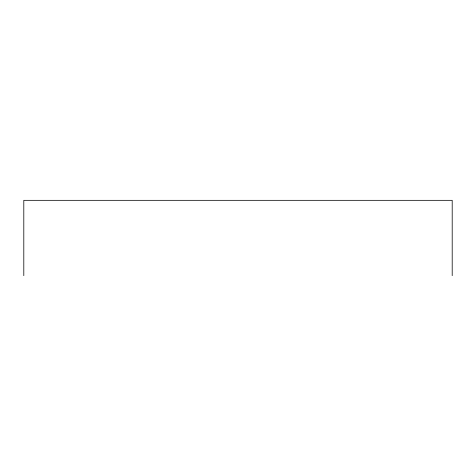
<?xml version="1.0" encoding="UTF-8"?>
<svg xmlns="http://www.w3.org/2000/svg" width="476" height="476" viewBox="0 0 476 476"><rect width="100%" height="100%" fill="white"/><g stroke="black" fill="none" stroke-linecap="round" stroke-linejoin="round"><path stroke-width="0.71" d="M452.2 275.669L452.2 200.331L23.8 200.331L23.8 275.669"/></g></svg>
